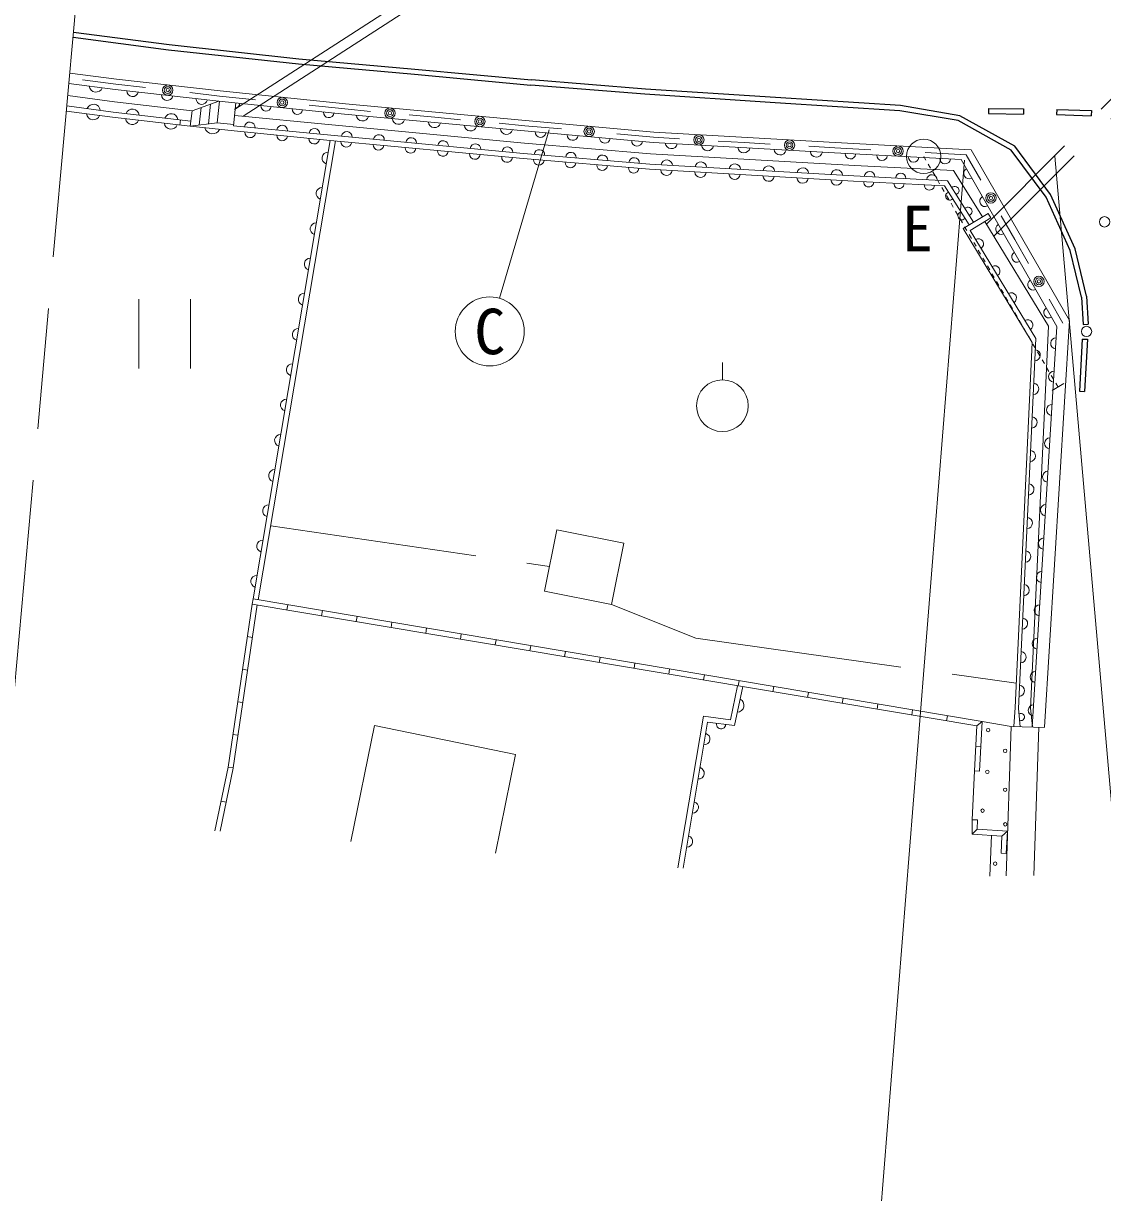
# Model space of a CAD drawing. Units: millimetres at full size, sheet at 1:1000; details may follow other scales. Extents: x 40000 to 680000, y 20000 to 380000.
# Drawn here: x 73706 to 104989, y 245125 to 279002 of the extents above; entities that cross this region are included whole.
import ezdxf
from ezdxf.enums import TextEntityAlignment as Align

# ---------------------------------------------------------------- set-up
doc = ezdxf.new("R2010")
doc.units = ezdxf.units.MM
doc.header["$LTSCALE"] = 1000
doc.linetypes.add('CHAIN', pattern=[18.5, 12, -1.5, 3.5, -1.5])
doc.linetypes.add('DASHED', pattern=[7.5, 6, -1.5])
for name, color, linetype, lineweight in [('M-BGD', 7, 'Continuous', 13), ('M-BGD-EXST', 7, 'Continuous', 13), ('M-BMK', 2, 'CHAIN', 13), ('M-STR-HTXT', 7, 'Continuous', 13), ('M-STR-STRC', 7, 'Continuous', 25)]:
    doc.layers.add(name, color=color, linetype=linetype, lineweight=lineweight)
doc.styles.add('ＭＳ ゴシック', font='')
doc.styles.get('ＭＳ ゴシック').set_extended_font_data('MS Gothic')

msp = doc.modelspace()

# ---------------------------------------------------------------- linework, layer by layer
at = {"layer": 'M-BGD', "linetype": 'DASHED'}
for p, q in [((79823, 276507), (95148, 286401)), ((80075, 276313), (95310, 286149)), ((114495, 286054), (101621, 273189)), ((114778, 285771), (101835, 272837)), ((80879, 264446), (88958, 263267)), ((102338, 258634), (102193, 254304)), ((103138, 258607), (102993, 254315))]:
    msp.add_line(p, q, dxfattribs=at)
at = {"layer": 'M-BGD'}
for p, q in [((76386, 277238), (75415, 277363)), ((76386, 277238), (77245, 277140)), ((79392, 276897), (78533, 276995)), ((79392, 276897), (80431, 276790)), ((78594, 276469), (78542, 276022)), ((79376, 276748), (78594, 276469)), ((78803, 276056), (78856, 276562)), ((79075, 276092), (79134, 276662)), ((79326, 276125), (79390, 276747)), ((79868, 276697), (79800, 276038)), ((83028, 276522), (81989, 276629)), ((83027, 276522), (83772, 276453)), ((83042, 276671), (88256, 276187)), ((78244, 276057), (78262, 276206)), ((78542, 276022), (79326, 276125)), ((79326, 276125), (79804, 276075)), ((79831, 276337), (82644, 276059)), ((83013, 276373), (88229, 275888)), ((85635, 276280), (84889, 276349)), ((85635, 276280), (86380, 276211)), ((88242, 276038), (87497, 276107)), ((78542, 276022), (79820, 275886)), ((79800, 276038), (82615, 275760)), ((79820, 275886), (82600, 275611)), ((82615, 275760), (88205, 275231)), ((82644, 276059), (88231, 275530)), ((88242, 276038), (89308, 275942)), ((91971, 275703), (90905, 275798)), ((82600, 275611), (80362, 262326)), ((82750, 275597), (80510, 262301)), ((88231, 275530), (91886, 275222)), ((91971, 275703), (92721, 275659)), ((94599, 275550), (93848, 275593)), ((94599, 275550), (95350, 275506)), ((97227, 275397), (96476, 275440)), ((101182, 275340), (97234, 275547)), ((88205, 275231), (91865, 274922)), ((97795, 274884), (91886, 275222)), ((100884, 275055), (97219, 275247)), ((97227, 275397), (98274, 275342)), ((99845, 275260), (101033, 275197)), ((101455, 274463), (101033, 275197)), ((101182, 275340), (104024, 270391)), ((97778, 274584), (91865, 274922)), ((100884, 275055), (103663, 270217)), ((100942, 273056), (101672, 273493)), ((101672, 273493), (101749, 273364)), ((102447, 272736), (102050, 273427)), ((102950, 269755), (100942, 273056)), ((101148, 273005), (101749, 273364)), ((103423, 270228), (101577, 273262)), ((103055, 269870), (101148, 273005)), ((102447, 272736), (102844, 272044)), ((103836, 270317), (103439, 271008)), ((103301, 258608), (104024, 270391)), ((102900, 259164), (103423, 270228)), ((102951, 258614), (103663, 270217)), ((102451, 259185), (102950, 269755)), ((102549, 259155), (103055, 269870)), ((89169, 264328), (88815, 262553)), ((91111, 263941), (89169, 264328)), ((90757, 262166), (91111, 263941)), ((88815, 262553), (90757, 262166)), ((80337, 262178), (80362, 262326)), ((80337, 262178), (79637, 257456)), ((80485, 262156), (79786, 257434)), ((81343, 262008), (81368, 262156)), ((82350, 261839), (82374, 261987)), ((83356, 261670), (83381, 261818)), ((84362, 261501), (84387, 261649)), ((80345, 261211), (80197, 261233)), ((85369, 261331), (85393, 261479)), ((86375, 261162), (86400, 261310)), ((87381, 260993), (87406, 261141)), ((88387, 260824), (88412, 260972)), ((89394, 260655), (89419, 260802)), ((90400, 260485), (90425, 260633)), ((80205, 260267), (80057, 260289)), ((91406, 260316), (91431, 260464)), ((92413, 260147), (92438, 260295)), ((93419, 259978), (93444, 260126)), ((94425, 259808), (94450, 259956)), ((95432, 259639), (95456, 259787)), ((96438, 259470), (96463, 259618)), ((80065, 259322), (79917, 259344)), ((97444, 259301), (97469, 259449)), ((98451, 259131), (98475, 259279)), ((102419, 258632), (102451, 259185)), ((102601, 258625), (102549, 259155)), ((102900, 259164), (102952, 258630)), ((99457, 258962), (99482, 259110)), ((100463, 258793), (100488, 258941)), ((83884, 258656), (83199, 255296)), ((87970, 257823), (83884, 258656)), ((101338, 258646), (101494, 258772)), ((101494, 258772), (102338, 258634)), ((102338, 258634), (103301, 258602)), ((79926, 258378), (79777, 258400)), ((87970, 257823), (87386, 254959)), ((101308, 258062), (101458, 258054)), ((79637, 257456), (79259, 255612)), ((79784, 257425), (79410, 255600)), ((79786, 257434), (79637, 257456)), ((101271, 257344), (101212, 255927)), ((101271, 257344), (101421, 257336)), ((79582, 256441), (79435, 256471)), ((101212, 255927), (101362, 255923)), ((101203, 255513), (101356, 255654)), ((101765, 255477), (101722, 254298)), ((102071, 255457), (102228, 255597)), ((102046, 254957), (102196, 254949))]:
    msp.add_line(p, q, dxfattribs=at)
for points in [[(75053, 277561), (76404, 277387), (79408, 277047), (83042, 276671)], [(75026, 277262), (76368, 277089), (79376, 276748), (83013, 276373)], [(74994, 276909), (76346, 276732), (78594, 276469)], [(78542, 276022), (76291, 276285), (74954, 276460)], [(74967, 276610), (76310, 276434), (78560, 276171)], [(97236, 275547), (91982, 275852), (88256, 276187)], [(97219, 275247), (91959, 275553), (88229, 275888)], [(82600, 275611), (88191, 275082), (91854, 274773)], [(101117, 273161), (100407, 274299), (97770, 274434), (91854, 274773)], [(101503, 273392), (100665, 274736), (97795, 274884)], [(101245, 273238), (100493, 274444), (97778, 274584)], [(80362, 262326), (101494, 258772), (101421, 257336)], [(80337, 262178), (101338, 258646), (101271, 257344)], [(94410, 259811), (94204, 258823), (93416, 258926), (92677, 254534)], [(94558, 259786), (94322, 258657), (93540, 258758), (92828, 254522)], [(101212, 255927), (101203, 255513), (102071, 255457), (102046, 254957)], [(101362, 255923), (101356, 255654), (102228, 255597), (102196, 254949)]]:
    msp.add_lwpolyline(points, dxfattribs=at)
at = {"layer": 'M-BGD', "linetype": 'DASHED'}
msp.add_lwpolyline([(90757, 262164), (93197, 261189), (102483, 259881)], dxfattribs=at)
at = {"layer": 'M-BGD'}
for centre, radius in [((77889, 277068), 150), ((77889, 277068), 99), ((77889, 277068), 49), ((81210, 276710), 150), ((81210, 276710), 99), ((81210, 276710), 49), ((84331, 276401), 150), ((84331, 276401), 99), ((84331, 276401), 49), ((86938, 276159), 150), ((86938, 276159), 99), ((86938, 276159), 49), ((90106, 275870), 150), ((90106, 275870), 99), ((90106, 275870), 49), ((93285, 275626), 150), ((93285, 275626), 99), ((93285, 275626), 49), ((95913, 275473), 150), ((95913, 275473), 99), ((95913, 275473), 49), ((99059, 275301), 150), ((99059, 275301), 99), ((99059, 275301), 49), ((101752, 273945), 150), ((101752, 273945), 99), ((101752, 273945), 49), ((105046, 273252), 150), ((103142, 271526), 150), ((103142, 271526), 99), ((103142, 271526), 49), ((104522, 270076), 150), ((101672, 258527), 50), ((102163, 257924), 50), ((101648, 257317), 50), ((102165, 256797), 50), ((101510, 256192), 50), ((102166, 255796), 50), ((101873, 254656), 50)]:
    msp.add_circle(centre, radius, dxfattribs=at)
for centre, radius, start, end in [((75807, 277207), 196, 186.1755, 339.0994), ((76871, 277051), 169, 180.0952, 346.9938), ((77874, 276938), 169, 180.0908, 346.9964), ((78877, 276824), 169, 180.092, 346.997), ((75740, 276463), 195, 5.8566, 159.2493), ((76867, 276325), 194, 6.3822, 160.2661), ((79831, 276704), 152, 278.4179, 353.2158), ((80740, 276610), 152, 174.9903, 353.218), ((81649, 276516), 152, 174.9903, 353.218), ((82558, 276422), 152, 174.9903, 353.218), ((75733, 276404), 195, 185.8915, 339.2128), ((76859, 276263), 194, 186.4121, 340.2393), ((77985, 276131), 194, 186.4121, 340.2393), ((77992, 276193), 194, 6.3864, 160.2611), ((80268, 275985), 157, 357.0232, 171.6959), ((83537, 276351), 177, 183.367, 346.0208), ((84580, 276254), 177, 183.367, 346.0208), ((85623, 276157), 177, 183.367, 346.0208), ((79189, 276031), 228, 193.8884, 333.9441), ((80284, 275845), 155, 176.3292, 352.3938), ((81207, 275892), 157, 357.0232, 171.6959), ((81211, 275754), 155, 176.3267, 352.3912), ((82145, 275799), 157, 357.0247, 171.6964), ((83080, 275710), 156, 356.8222, 172.3569), ((84012, 275622), 156, 356.8205, 172.3606), ((86666, 276060), 177, 183.367, 346.0208), ((87710, 275963), 177, 183.367, 346.0208), ((88696, 275853), 156, 177.1412, 352.591), ((89628, 275769), 156, 177.1412, 352.591), ((82137, 275662), 155, 176.3292, 352.3938), ((83067, 275573), 156, 176.8353, 352.3435), ((83999, 275485), 156, 176.8338, 352.343), ((84943, 275534), 156, 356.8258, 172.3553), ((85875, 275445), 156, 356.8222, 172.3569), ((86807, 275357), 156, 356.8237, 172.3574), ((87738, 275269), 156, 356.8226, 172.3585), ((90561, 275685), 156, 177.1412, 352.591), ((91494, 275601), 156, 177.1412, 352.591), ((92487, 275550), 178, 185.6602, 347.6781), ((93539, 275489), 178, 185.6602, 347.6781), ((82538, 275096), 174, 88.4939, 252.3789), ((84931, 275396), 156, 176.8353, 352.3435), ((85862, 275308), 156, 176.8353, 352.3435), ((86794, 275220), 156, 176.8338, 352.343), ((87726, 275132), 156, 176.8353, 352.3435), ((88662, 275189), 153, 356.3292, 174.0328), ((89577, 275112), 153, 356.327, 174.0319), ((90492, 275035), 153, 356.3287, 174.0282), ((91407, 274958), 153, 356.3254, 174.0314), ((94591, 275428), 178, 185.6602, 347.6781), ((95642, 275367), 178, 185.6602, 347.6781), ((96694, 275305), 178, 185.6602, 347.6781), ((97677, 275226), 153, 178.1177, 355.8824), ((98593, 275178), 153, 178.1177, 355.8824), ((99510, 275130), 153, 178.1177, 355.8824), ((100426, 275082), 153, 178.1177, 355.8824), ((88649, 275046), 153, 176.3728, 353.9852), ((89565, 274969), 153, 176.3728, 353.9852), ((90481, 274892), 153, 176.3728, 353.9852), ((91396, 274814), 153, 176.3728, 353.9852), ((92348, 274760), 165, 182.0451, 351.4075), ((92356, 274879), 165, 2.0179, 171.4353), ((93342, 274823), 165, 2.0213, 171.4337), ((94328, 274766), 165, 2.0213, 171.4337), ((95313, 274710), 165, 2.0213, 171.4337), ((96299, 274653), 165, 2.0213, 171.4337), ((97285, 274597), 165, 2.0213, 171.4337), ((101120, 274654), 155, 121.7384, 298.0011), ((93334, 274703), 165, 182.0451, 351.4075), ((94320, 274647), 165, 182.0451, 351.4075), ((95306, 274591), 165, 182.0451, 351.4075), ((96292, 274534), 165, 182.0451, 351.4075), ((97278, 274478), 165, 182.0451, 351.4075), ((98210, 274408), 147, 175.7753, 358.3347), ((98231, 274560), 151, 357.438, 176.6715), ((99136, 274513), 151, 357.438, 176.6715), ((100040, 274467), 151, 357.4397, 176.6718), ((82366, 274074), 174, 88.4939, 252.3789), ((99088, 274363), 147, 175.7726, 358.3388), ((99967, 274318), 147, 175.7753, 358.3347), ((100556, 273996), 117, 105.3337, 318.5703), ((100705, 274158), 122, 288.5766, 135.3249), ((101583, 273848), 155, 121.7384, 298.0011), ((100911, 273427), 117, 105.3307, 318.5686), ((101081, 273554), 122, 288.5766, 135.3249), ((82194, 273052), 174, 88.4921, 252.3781), ((102046, 273042), 155, 121.7385, 298.0009), ((101384, 272611), 153, 302.4041, 120.2248), ((102509, 272235), 155, 121.7384, 298.0011), ((82022, 272030), 174, 88.4921, 252.3781), ((101861, 271828), 153, 302.4099, 120.2225), ((102973, 271429), 155, 121.7384, 298.0011), ((81850, 271008), 174, 88.4921, 252.3781), ((102338, 271044), 153, 302.4099, 120.2225), ((103436, 270623), 155, 121.7385, 298.0009), ((102814, 270260), 153, 302.4042, 120.2284), ((81677, 269986), 174, 88.4921, 252.3781), ((103645, 269733), 162, 90.7038, 262.2793), ((103020, 269385), 163, 271.7523, 82.8405), ((81505, 268964), 174, 88.4921, 252.3781), ((103586, 268766), 162, 90.7071, 262.276), ((102974, 268413), 163, 271.7522, 82.8388), ((81333, 267942), 174, 88.4921, 252.3781), ((103526, 267799), 162, 90.7071, 262.276), ((102928, 267441), 163, 271.7523, 82.8405), ((81161, 266920), 174, 88.4921, 252.3781), ((103467, 266832), 162, 90.7049, 262.2752), ((102882, 266469), 163, 271.7556, 82.8372), ((80989, 265898), 174, 88.4921, 252.3781), ((103408, 265865), 162, 90.7071, 262.276), ((102836, 265497), 163, 271.7522, 82.8388), ((80816, 264876), 174, 88.4921, 252.3781), ((103348, 264898), 162, 90.7038, 262.2793), ((102790, 264526), 163, 271.7556, 82.8372), ((80644, 263854), 174, 88.4939, 252.3789), ((103289, 263931), 162, 90.7071, 262.276), ((102744, 263554), 163, 271.7556, 82.8372), ((80472, 262832), 174, 88.4939, 252.3789), ((103230, 262964), 162, 90.7071, 262.276), ((102699, 262582), 163, 271.7512, 82.8428), ((103171, 261997), 162, 90.7049, 262.2752), ((102653, 261610), 163, 271.7541, 82.8368), ((103111, 261030), 162, 90.7071, 262.276), ((102607, 260638), 163, 271.7546, 82.8412), ((103052, 260063), 162, 90.7038, 262.2793), ((102561, 259667), 163, 271.7522, 82.8388), ((94390, 259245), 204, 273.4861, 62.887), ((102993, 259096), 162, 90.7071, 262.276), ((102622, 258907), 104, 248.6919, 121.692), ((93929, 258690), 132, 165.0206, 0.1776), ((93439, 258267), 168, 266.6364, 74.2608), ((93273, 257278), 168, 266.637, 74.2608), ((93106, 256289), 168, 266.6387, 74.2585), ((92940, 255300), 168, 266.6364, 74.2608)]:
    msp.add_arc(centre, radius, start, end, dxfattribs=at)
at = {"layer": 'M-BGD-EXST'}
for p, q in [((88943, 275921), (87506, 271036)), ((99802, 275149), (99868, 275036)), ((99934, 274922), (100000, 274809)), ((100066, 274696), (100132, 274582)), ((100198, 274469), (100264, 274356)), ((100330, 274242), (100396, 274129)), ((100462, 274016), (100528, 273902)), ((100594, 273789), (100660, 273676)), ((100726, 273563), (100792, 273449)), ((100858, 273336), (100924, 273223)), ((100990, 273109), (101056, 272996)), ((101122, 272883), (101188, 272769)), ((101254, 272656), (101320, 272543)), ((101386, 272429), (101452, 272316)), ((101518, 272203), (101584, 272090)), ((101650, 271976), (101716, 271863)), ((101782, 271750), (101848, 271636)), ((101914, 271523), (101980, 271410)), ((102046, 271296), (102112, 271183)), ((102178, 271070), (102244, 270956)), ((77054, 271007), (77054, 269007)), ((78554, 271007), (78554, 269007)), ((102310, 270843), (102376, 270730)), ((102442, 270617), (102508, 270503)), ((102574, 270390), (102640, 270277)), ((102706, 270163), (102772, 270050)), ((102838, 269937), (102904, 269823)), ((102970, 269710), (103036, 269597)), ((103102, 269483), (103168, 269370)), ((93968, 268673), (93968, 269173)), ((103234, 269257), (103300, 269144)), ((103366, 269030), (103432, 268917)), ((103498, 268804), (103564, 268690)), ((103523, 268363), (103869, 268564)), ((103630, 268577), (103696, 268464))]:
    msp.add_line(p, q, dxfattribs=at)
for centre, radius in [((99802, 275149), 500), ((87224, 270076), 1000), ((93968, 267923), 750)]:
    msp.add_circle(centre, radius, dxfattribs=at)
at = {"layer": 'M-BMK'}
msp.add_line((71249, 235386), (75356, 280927), dxfattribs=at)
at = {"layer": 'M-STR-HTXT'}
msp.add_line((100988, 275037), (98059, 238299), dxfattribs=at)
msp.add_lwpolyline([(103604, 275155), (106143, 246154), (128961, 246154)], dxfattribs=at)
at = {"layer": 'M-STR-STRC'}
for p, q in [((101684, 276540), (101681, 276390)), ((101684, 276540), (102695, 276523)), ((102695, 276523), (102692, 276373)), ((103661, 276509), (103655, 276359)), ((103661, 276509), (104665, 276475)), ((104665, 276475), (104659, 276325)), ((101681, 276390), (102692, 276373)), ((103655, 276359), (104659, 276325)), ((104377, 271073), (104424, 270274)), ((104525, 271096), (104574, 270283)), ((104424, 270274), (104574, 270283)), ((104398, 269856), (104316, 268341)), ((104398, 269856), (104548, 269848)), ((104548, 269848), (104466, 268333)), ((104316, 268341), (104466, 268333))]:
    msp.add_line(p, q, dxfattribs=at)
for points in [[(75146, 278599), (77912, 278239), (81680, 277830)], [(75160, 278748), (77929, 278388), (81695, 277979)], [(81680, 277830), (85040, 277527), (88419, 277213)], [(81695, 277979), (85053, 277677), (88432, 277362)], [(104377, 271073), (104047, 272417), (103348, 273966), (102342, 275327), (100798, 276183), (99110, 276471), (95498, 276703), (91723, 276947), (88419, 277213)], [(104525, 271096), (104190, 272466), (103478, 274042), (102444, 275442), (100848, 276327), (99128, 276620), (95508, 276853), (91734, 277097), (88432, 277362)]]:
    msp.add_lwpolyline(points, dxfattribs=at)

# ---------------------------------------------------------------- texts
at = {"layer": 'M-BGD-EXST', "style": 'ＭＳ ゴシック'}
msp.add_text('E', height=1320, rotation=359.68, dxfattribs=at).set_placement((99624, 273060), align=Align.MIDDLE_CENTER)
msp.add_text('C', height=1320, dxfattribs=at).set_placement((87224, 270076), align=Align.MIDDLE_CENTER)

doc.saveas('drawing.dxf')
